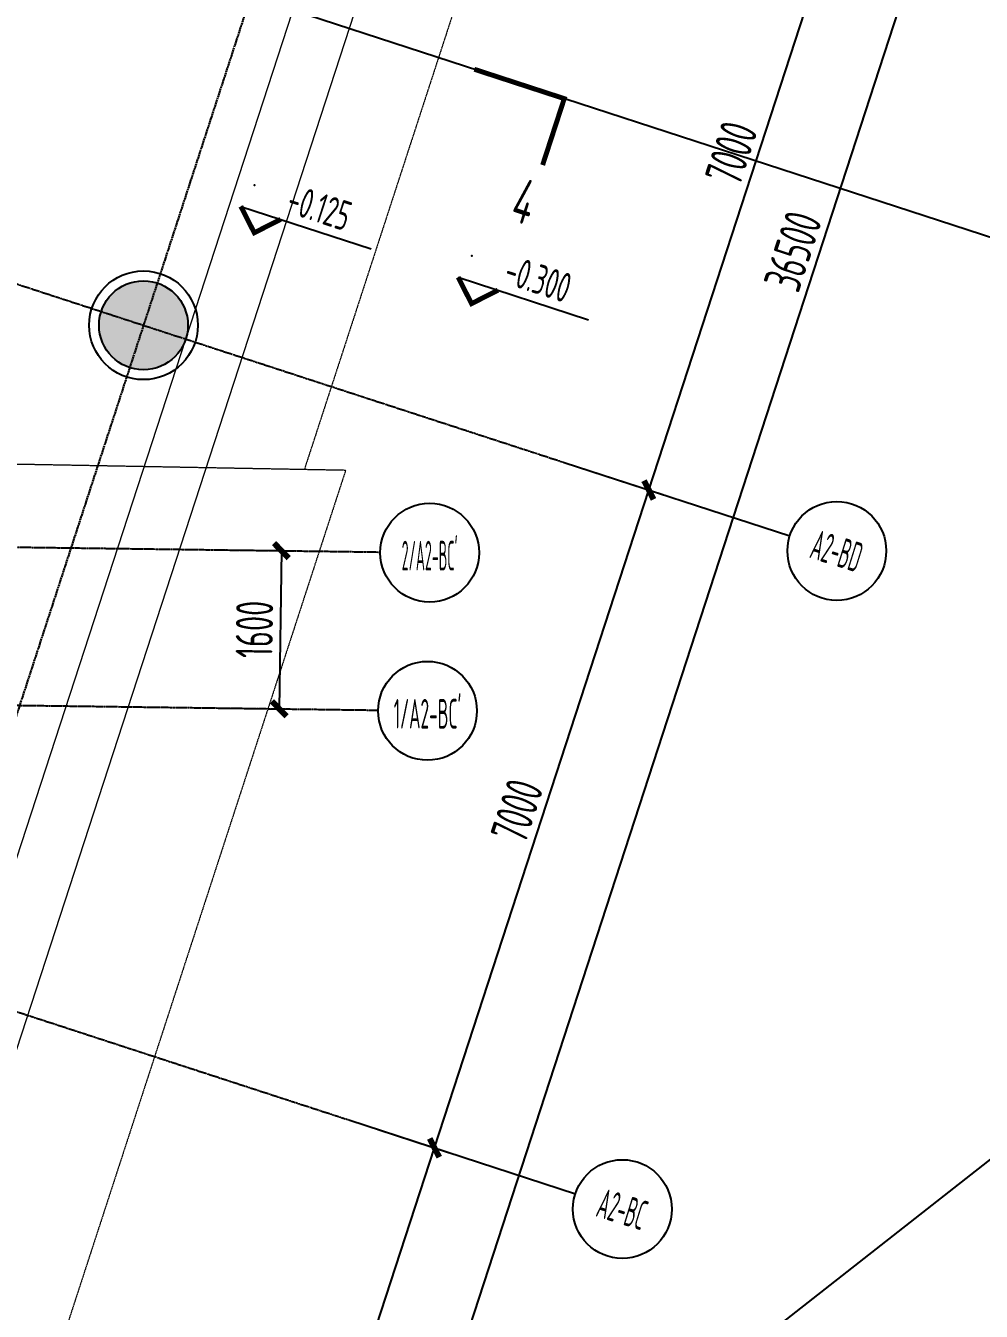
# Model space of a CAD drawing. Header units: millimetres. Extents: x 11639278 to 23698211, y -13072636 to -5537337.
# Drawn here: x 11869139 to 11878810, y -6356857 to -6343850 of the extents above; entities that cross this region are included whole.
import ezdxf
from ezdxf.enums import TextEntityAlignment as Align

# ---------------------------------------------------------------- set-up
doc = ezdxf.new("R2010")
doc.units = ezdxf.units.MM
doc.header["$LTSCALE"] = 10
for name, pattern in [('A2-RG-AXIS$0$CENTER', [2, 1.25, -0.25, 0.25, -0.25]), ('A2-RG-AXIS$0$DOTE', [2.4200000000000004, 2, -0.2, 0.02, -0.2]), ('A2-RI-F1$0$Overhead 1_16_', [2.5796875, 1.5875, -0.9921875])]:
    doc.linetypes.add(name, pattern=pattern)
for name, color, linetype in [('A2-RB-F1$0$$34$A-DIMS-100', 1, 'Continuous'), ('A2-RB-F1$0$A-DIMS-100', 1, 'Continuous'), ('A2-RG-AXIS$0$A-AXIS', 1, 'Continuous'), ('A2-RG-AXIS$0$A-DIMS-100', 1, 'Continuous'), ('A2-RG-AXIS$0$A-GRID', 1, 'A2-RG-AXIS$0$CENTER'), ('A2-RG-AXIS$0$A-SYMB', 4, 'Continuous'), ('A2-RI-F1$0$A-SYMB', 4, 'Continuous'), ('A2-RI-F1$0$A-SYMB-AREA', 4, 'Continuous'), ('A2-RI-F1$0$A-SYMB-NAME', 4, 'Continuous'), ('A2-RS-F1$0$A-HATH-GRAY', 8, 'Continuous'), ('A2-RS-F1$0$A-WALL-CONC', 6, 'Continuous')]:
    doc.layers.add(name, color=color, linetype=linetype)
doc.layers.add('A2-RI-F1$0$A-DETL-LLIN', color=3, linetype='Continuous', lineweight=5)
doc.layers.add('A2-RI-F1$0$A-FLOR-OVHD', color=8, linetype='A2-RI-F1$0$Overhead 1_16_', lineweight=5)
doc.styles.add('A2-RB-F1$0$$0$XD2008', font='hzs.shx', dxfattribs={"width": 0.7, "bigfont": 'hztxt.shx'})
doc.styles.add('A2-RB-F1$0$XD2008', font='hzs.shx', dxfattribs={"width": 0.7, "bigfont": 'hztxt.shx'})
doc.styles.add('A2-RG-AXIS$0$ECADI', font='hzs.shx', dxfattribs={"width": 0.7, "bigfont": 'hztxt.shx'})
doc.styles.add('A2-RG-AXIS$0$XD2008', font='hzs.shx', dxfattribs={"width": 0.7, "bigfont": 'hztxt.shx'})
doc.styles.add('A2-RI-F1$0$ECADI', font='hzs.shx', dxfattribs={"width": 0.7, "bigfont": 'hztxt.shx'})
doc.styles.add('A2-RI-F1$0$XD2008', font='hzs.shx', dxfattribs={"width": 0.7, "bigfont": 'hztxt.shx'})
doc.dimstyles.new('A2-RB-F1$0$$0$XD100$0', dxfattribs={"dimscale": 100, "dimtxt": 3.5, "dimasz": 1, "dimexe": 1, "dimexo": 2, "dimgap": 0.5, "dimtad": 1, "dimdec": 0, "dimdsep": 46, "dimtxsty": 'A2-RB-F1$0$$0$XD2008', "dimblk1": 'A2-RB-F1$0$$20$_ArchTick', "dimblk2": 'A2-RB-F1$0$$20$_ArchTick', "dimsah": 1, "dimcen": 2.5, "dimclrt": 4, "dimaunit": 1, "dimadec": 0, "dimazin": 0, "dimtfac": 1, "dimtdec": 0, "dimtix": 1, "dimtmove": 2, "dimatfit": 3, "dimfxl": 0, "dimtolj": 1, "dimtzin": 0, "dimarcsym": 0})
doc.dimstyles.new('A2-RB-F1$0$XD100', dxfattribs={"dimscale": 100, "dimtxt": 3.5, "dimasz": 1.5, "dimexe": 1, "dimexo": 2, "dimgap": 0.5, "dimtad": 1, "dimdec": 0, "dimdsep": 46, "dimtxsty": 'A2-RB-F1$0$XD2008', "dimcen": 2.5, "dimclrt": 4, "dimaunit": 1, "dimadec": 0, "dimazin": 0, "dimtfac": 1, "dimtdec": 0, "dimtix": 1, "dimtmove": 1, "dimatfit": 3, "dimfxl": 0, "dimtolj": 1, "dimtzin": 0, "dimarcsym": 0})
doc.dimstyles.new('A2-RG-AXIS$0$XD150', dxfattribs={"dimscale": 300, "dimtxt": 2.5, "dimasz": 1.5, "dimexe": 1, "dimexo": 2, "dimgap": 0.5, "dimtad": 1, "dimdec": 0, "dimdsep": 46, "dimtxsty": 'A2-RG-AXIS$0$XD2008', "dimcen": 2.5, "dimclrt": 4, "dimaunit": 1, "dimadec": 3, "dimazin": 0, "dimtfac": 1, "dimtdec": 0, "dimtmove": 2, "dimatfit": 3, "dimfxl": 0, "dimtolj": 1, "dimtzin": 0, "dimarcsym": 0})
doc.dimstyles.new('A2-RG-AXIS$0$XD150$0', dxfattribs={"dimscale": 150, "dimtxt": 2.5, "dimasz": 1, "dimexe": 1, "dimexo": 2, "dimgap": 0.5, "dimtad": 1, "dimdec": 0, "dimdsep": 46, "dimtxsty": 'A2-RG-AXIS$0$XD2008', "dimblk": 'A2-RG-AXIS$0$_ArchTick', "dimcen": 2.5, "dimclrt": 4, "dimaunit": 1, "dimadec": 0, "dimazin": 0, "dimtfac": 1, "dimtdec": 0, "dimtmove": 2, "dimatfit": 3, "dimfxl": 0, "dimtolj": 1, "dimtzin": 0, "dimarcsym": 0})

# ---------------------------------------------------------------- blocks, each defined once
blk = doc.blocks.new('A2-RS-F1')
at = {"layer": 'A2-RS-F1$0$A-HATH-GRAY', "ltscale": 3}
h = blk.add_hatch(color=256, dxfattribs=at)
h.paths.add_polyline_path([(11844906.56044131, -6323395.852905449), (11843860.74415023, -6323054.971699168), (11843581.84834276, -6323910.618104999), (11844627.6689347, -6324251.500808042)], flags=17)
h.paths.add_polyline_path([(11860882.5898023, -6343275.370514884), (11862023.51222221, -6343647.251429699), (11861713.61803408, -6344598.016532997), (11860572.69072614, -6344226.134024941)])
h.paths.add_polyline_path([(11865221.17885351, -6329964.444590925), (11866362.10127343, -6330336.325505741), (11866052.2070853, -6331287.090609038), (11864911.27977736, -6330915.208100983)])
h.paths.add_polyline_path([(11863051.86161758, -6336619.977228878), (11864192.7840375, -6336991.858143694), (11863882.88984937, -6337942.623246991), (11862741.96254143, -6337570.740738936)])
edge = h.paths.add_edge_path()
edge.add_arc((11859128.83743993, -6350592.16642234), 550, 0, 360)
edge = h.paths.add_edge_path()
edge.add_arc((11856959.37186344, -6357247.678415939), 449.9999999999999, 0, 360)
edge = h.paths.add_edge_path()
edge.add_arc((11853166.7036085, -6357589.156732996), 449.9999999999999, 0, 360)
edge = h.paths.add_edge_path()
edge.add_arc((11867805.91486336, -6323970.623460723), 449.9999999999999, 0, 360)
h.paths.add_polyline_path([(11846029.99933785, -6316399.528479998), (11847075.84511347, -6316740.419391603), (11846796.94051941, -6317596.107446883), (11845751.09034457, -6317255.215101362)])
h.paths.add_polyline_path([(11843860.72775313, -6323054.921841158), (11844906.57352876, -6323395.812752763), (11844627.6689347, -6324251.500808042), (11843581.81875985, -6323910.608462522)])
h.paths.add_polyline_path([(11855493.2232798, -6327056.795293259), (11855968.60851452, -6327211.743280065), (11855813.66053308, -6327687.128498312), (11855338.275293, -6327532.180527976)])
h.paths.add_polyline_path([(11855338.21658511, -6327532.233471887), (11855813.60104128, -6327687.183847262), (11855968.55141665, -6327211.799391082), (11855493.16696048, -6327056.849015715)])
h.paths.add_polyline_path([(11848985.40852566, -6347022.975376734), (11849460.79376037, -6347177.923363539), (11849305.84577894, -6347653.308581786), (11848830.46053885, -6347498.36061145)])
h.paths.add_polyline_path([(11848830.40183097, -6347498.413555361), (11849305.78628714, -6347653.363930736), (11849460.73666251, -6347177.979474556), (11848985.35220633, -6347023.029099189)])
h.paths.add_polyline_path([(11841691.45616842, -6329710.315202315), (11842737.30194404, -6330051.206113921), (11842458.39734998, -6330906.8941692), (11841412.54717514, -6330566.00182368)])
edge = h.paths.add_edge_path()
edge.add_arc((11835566.99318758, -6350274.793449772), 549.9999999999999, 0, 360)
h.paths.add_polyline_path([(11837073.9534731, -6343876.82250524), (11838119.79927668, -6344217.713331052), (11838398.70995235, -6343362.021309935), (11837352.86414876, -6343021.130484126)])
h.paths.add_polyline_path([(11839243.2587376, -6337221.44012183), (11840289.10454118, -6337562.33094764), (11840568.01521684, -6336706.638926526), (11839522.16941326, -6336365.748100712)])
h.paths.add_polyline_path([(11843581.83347457, -6323910.663720283), (11844627.67927816, -6324251.554546096), (11844906.58995382, -6323395.862524978), (11843860.74415023, -6323054.971699168)])
edge = h.paths.add_edge_path()
edge.add_arc((11839855.8415427, -6353250.403283347), 449.9999999999999, 0, 360)
edge = h.paths.add_edge_path()
edge.add_arc((11857822.77974516, -6320716.701391344), 449.9999999999999, 0, 360)
edge = h.paths.add_edge_path()
edge.add_arc((11856666.24705885, -6324264.857165155), 499.9999999999999, 0, 360)
h.paths.add_polyline_path([(11855338.28447194, -6327532.255599339), (11855813.66892812, -6327687.205974705), (11855968.61930349, -6327211.821518534), (11855493.23484731, -6327056.871143163)])
h.paths.add_polyline_path([(11848830.26628793, -6347498.36937545), (11849305.65074411, -6347653.319750817), (11849460.60111947, -6347177.935294642), (11848985.2166633, -6347022.98491927)])
edge = h.paths.add_edge_path()
edge.add_arc((11848133.05237684, -6350444.060172903), 499.9999999999999, 0, 360)
edge = h.paths.add_edge_path()
edge.add_arc((11846511.2155728, -6355419.854289883), 449.9999999999999, 0, 360)
edge = h.paths.add_edge_path()
edge.add_arc((11865992.17153436, -6360191.697866529), 449.9999999999999, 0, 360)
edge = h.paths.add_edge_path()
edge.add_arc((11868161.44334964, -6353536.304580524), 449.9999999999999, 0, 360)
edge = h.paths.add_edge_path()
edge.add_arc((11870330.71516493, -6346880.911294518), 449.9999999999999, 0, 360)
edge = h.paths.add_edge_path()
edge.add_arc((11872499.98698021, -6340225.518008512), 449.9999999999999, 0, 360)
edge = h.paths.add_edge_path()
edge.add_arc((11874669.2587955, -6333570.124722506), 449.9999999999999, 0, 360)
edge = h.paths.add_edge_path()
edge.add_arc((11876838.53061078, -6326914.7314365), 449.9999999999999, 0, 360)
at = {"layer": 'A2-RS-F1$0$A-WALL-CONC'}
blk.add_circle((11870330.71516493, -6346880.911294518), 449.9999999999999, dxfattribs=at)
blk = doc.blocks.new('A2-RI-F1$0$ECADI-TAG-HGHT（国标）')
at = {"color": 1}
blk.add_line((-2.121320343559546, 2.121320343559546), (11.76789873223262, 2.121320343559546), dxfattribs=at)
at = {"color": 1, "const_width": 0.5}
blk.add_lwpolyline([(-2.121320343559546, 2.121320343559546), (0, 0), (2.121320343559546, 2.121320343559546)], dxfattribs=at)
at = {"color": 1}
blk.add_point((-1.480769230769231, 4.6), dxfattribs=at)
at = {"style": 'A2-RI-F1$0$XD2008', "width": 0.7}
blk.add_attdef('FL', text='', height=3, dxfattribs=at).set_placement((-2.688785023899595, 2.967328765217609), align=Align.RIGHT)
for tag, p in [('F.F.L.', (2.283611041903605, 2.967328765217609)), ('T.O.S.', (2.283611041903605, -1.104423031572336))]:
    blk.add_attdef(tag, p, '', height=3, dxfattribs=at)
blk = doc.blocks.new('A2-RI-F1$0$5erhfh')
at = {"layer": 'A2-RI-F1$0$A-SYMB-AREA', "style": 'A2-RI-F1$0$ECADI', "width": 0.7}
blk.add_attdef('340M2', text='', height=2.5, dxfattribs=at).set_placement((0, 1.25), align=Align.MIDDLE_LEFT)
at = {"layer": 'A2-RI-F1$0$A-SYMB-NAME', "style": 'A2-RI-F1$0$ECADI', "width": 0.7}
blk.add_attdef('CHINESENAME', (-12.29193252821193, 3.0875), '', height=4.5, dxfattribs=at)
blk = doc.blocks.new('A2-RI-F1')
blk.add_circle((11870330.7179968, -6346880.800955776), 550)
at = {"layer": 'A2-RI-F1$0$A-DETL-LLIN'}
for p, q in [((11864898.49600731, -6366934.61637228), (11879262.36484851, -6322866.57918079)), ((11864513.97514536, -6366178.214556622), (11878505.9630335, -6323251.100040734))]:
    blk.add_line(p, q, dxfattribs=at)
at = {"layer": 'A2-RI-F1$0$A-FLOR-OVHD', "ltscale": 0.3}
blk.add_line((11864117.46062116, -6348193.970915363), (11871959.46383702, -6348337.897336116), dxfattribs=at)
blk.add_lwpolyline([(11832501.66685732, -6353064.161687121), (11845078.68183555, -6314477.484675723), (11879355.09688378, -6325647.469602646), (11871959.46383702, -6348337.897336116), (11872377.504388, -6348345.5697482), (11867157.72310665, -6364360.022661255), (11832494.41656819, -6353061.798514075)], dxfattribs=at)
at = {"layer": 'A2-RI-F1$0$A-SYMB', "const_width": 50}
blk.add_lwpolyline([(11873679.37576394, -6344290.997437525), (11874589.45817226, -6344587.632541312), (11874370.48129088, -6345259.457976087)], dxfattribs=at)
at = {"layer": 'Defpoints', "color": 3, "linetype": 'Continuous'}
blk.add_line((11881898.72289519, -6346969.962301154), (11828645.99658973, -6329612.667290281), dxfattribs=at)
at = {"layer": 'Defpoints', "color": 3}
blk.add_lwpolyline([(11879022.79025246, -6333211.357614069), (11905686, -6334314), (11869299.47946093, -6362847.244677535)], dxfattribs=at)
blk.add_blockref('A2-RS-F1', (0, 0))
ref = blk.add_blockref('A2-RI-F1$0$5erhfh', (11875096.80210404, -6346485.502351845), dxfattribs=dict(xscale=100.0000000002661, yscale=100.0000000002661, zscale=100.0000000002661, rotation=341.9467459264774))
ref.add_attrib('CHINESENAME', '4', (11874023.80528416, -6345811.024450177), dxfattribs={"layer": 'A2-RI-F1$0$A-SYMB-NAME', "height": 449.9999999999999, "rotation": 341.9467459342023, "style": 'A2-RI-F1$0$ECADI', "width": 0.7})
at = {"layer": 'A2-RI-F1$0$A-SYMB', "xscale": 99.99999999967899, "yscale": 99.99999999967899, "zscale": 99.99999999967899, "rotation": 341.9467459266484}
for p, values in [((11871452, -6345945), {'F.F.L.': '-0.125'}), ((11873651.09827469, -6346661.789916652), {'F.F.L.': '-0.300'})]:
    blk.add_blockref('A2-RI-F1$0$ECADI-TAG-HGHT（国标）', p, dxfattribs=at).add_auto_attribs(values)
blk = doc.blocks.new('A2-RG-AXIS$0$_ArchTick')
at = {"color": 0, "linetype": 'ByBlock', "const_width": 0.4}
blk.add_lwpolyline([(-0.5, -0.5), (0.5, 0.5)], dxfattribs=at)
blk = doc.blocks.new('*D807')
at = {"layer": 'A2-RG-AXIS$0$A-DIMS-100', "color": 0, "lineweight": -2, "transparency": 16777216}
for p, q in [((11872705.35174968, -6355017.225956218), (11873418.42961007, -6355249.647910954)), ((11871106.53729957, -6361858.572717436), (11873275.81403799, -6355203.163520008)), ((11870536.07501125, -6361672.635153647), (11871249.15287164, -6361905.057108382))]:
    blk.add_line(p, q, dxfattribs=at)
at = {"layer": 'Defpoints', "color": 0, "transparency": 16777216}
for p in [(11872420.12060552, -6354924.257174326), (11873275.81403799, -6355203.163520008), (11870250.8438671, -6361579.666371754)]:
    blk.add_point(p, dxfattribs=at)
at = {"layer": 'A2-RG-AXIS$0$A-DIMS-100', "color": 0, "lineweight": -2, "transparency": 16777216, "xscale": 150, "yscale": 150, "zscale": 150}
for p, rotation in [((11873275.81403799, -6355203.163520008), 71.94704055555546), ((11871106.53729957, -6361858.572717436), 251.9470405555555)]:
    blk.add_blockref('A2-RG-AXIS$0$_ArchTick', p, dxfattribs=dict(at, rotation=rotation))
at = {"layer": 'A2-RG-AXIS$0$A-DIMS-100', "color": 4, "transparency": 16777216, "insert": (11871941.59841765, -6358449.520434568), "char_height": 375, "attachment_point": 5, "rotation": 71.94704055555546, "style": 'A2-RG-AXIS$0$XD2008'}
blk.add_mtext('\\A1;7000', dxfattribs=at)
blk = doc.blocks.new('*D808')
at = {"layer": 'A2-RG-AXIS$0$A-DIMS-100', "color": 0, "lineweight": -2, "transparency": 16777216}
for p, q in [((11874589.38699963, -6348268.879640024), (11875587.6960257, -6348594.270384096)), ((11873275.80887374, -6355203.179355318), (11875445.08045365, -6348547.785993095)), ((11872705.34528909, -6355017.241368757), (11873418.42444579, -6355249.663746319))]:
    blk.add_line(p, q, dxfattribs=at)
at = {"layer": 'Defpoints', "color": 0, "transparency": 16777216}
for p in [(11874304.15585551, -6348175.910858022), (11875445.08045365, -6348547.785993095), (11872420.11414498, -6354924.272586754)]:
    blk.add_point(p, dxfattribs=at)
at = {"layer": 'A2-RG-AXIS$0$A-DIMS-100', "color": 0, "lineweight": -2, "transparency": 16777216, "xscale": 150, "yscale": 150, "zscale": 150}
for p, rotation in [((11875445.08045365, -6348547.785993095), 71.94704053343841), ((11873275.80887374, -6355203.179355318), 251.9470405334384)]:
    blk.add_blockref('A2-RG-AXIS$0$_ArchTick', p, dxfattribs=dict(at, rotation=rotation))
at = {"layer": 'A2-RG-AXIS$0$A-DIMS-100', "color": 4, "transparency": 16777216, "insert": (11874110.86741259, -6351794.134989956), "char_height": 375, "attachment_point": 5, "rotation": 71.94704053343841, "style": 'A2-RG-AXIS$0$XD2008'}
blk.add_mtext('\\A1;7000', dxfattribs=at)
blk = doc.blocks.new('*D809')
at = {"layer": 'A2-RG-AXIS$0$A-DIMS-100', "color": 0, "lineweight": -2, "transparency": 16777216}
for p, q in [((11876758.65858434, -6341613.486278865), (11877756.96765535, -6341938.877037583)), ((11875445.08050323, -6348547.786009259), (11877614.35208329, -6341892.392646583)), ((11874589.38699963, -6348268.879640024), (11875587.69607529, -6348594.27040026))]:
    blk.add_line(p, q, dxfattribs=at)
at = {"layer": 'Defpoints', "color": 0, "transparency": 16777216}
for p in [(11876473.42744023, -6341520.517496863), (11877614.35208329, -6341892.392646583), (11874304.15585551, -6348175.910858022)]:
    blk.add_point(p, dxfattribs=at)
at = {"layer": 'A2-RG-AXIS$0$A-DIMS-100', "color": 0, "lineweight": -2, "transparency": 16777216, "xscale": 150, "yscale": 150, "zscale": 150}
for p, rotation in [((11877614.35208329, -6341892.392646583), 71.94704053343841), ((11875445.08050323, -6348547.786009259), 251.9470405334384)]:
    blk.add_blockref('A2-RG-AXIS$0$_ArchTick', p, dxfattribs=dict(at, rotation=rotation))
at = {"layer": 'A2-RG-AXIS$0$A-DIMS-100', "color": 4, "transparency": 16777216, "insert": (11876280.13904216, -6345138.741643669), "char_height": 375, "attachment_point": 5, "rotation": 71.94704053343841, "style": 'A2-RG-AXIS$0$XD2008'}
blk.add_mtext('\\A1;7000', dxfattribs=at)
blk = doc.blocks.new('*D812')
at = {"layer": 'A2-RG-AXIS$0$A-DIMS-100', "color": 0, "lineweight": -2, "transparency": 16777216}
for p, q in [((11881382.47481131, -6328395.535308335), (11882951.24741189, -6328906.864034997)), ((11871497.38682192, -6363563.634785769), (11882808.63183982, -6328860.379644051)), ((11870071.2297934, -6363098.790450053), (11871640.00239399, -6363610.119176715))]:
    blk.add_line(p, q, dxfattribs=at)
at = {"layer": 'Defpoints', "color": 0, "transparency": 16777216}
for p in [(11881097.24366716, -6328302.566526443), (11882808.63183982, -6328860.379644051), (11869785.99864925, -6363005.821668161)]:
    blk.add_point(p, dxfattribs=at)
at = {"layer": 'A2-RG-AXIS$0$A-DIMS-100', "color": 0, "lineweight": -2, "transparency": 16777216, "xscale": 150, "yscale": 150, "zscale": 150}
for p, rotation in [((11882808.63183982, -6328860.379644051), 71.94704055555823), ((11871497.38682192, -6363563.634785769), 251.9470405555582)]:
    blk.add_blockref('A2-RG-AXIS$0$_ArchTick', p, dxfattribs=dict(at, rotation=rotation))
at = {"layer": 'A2-RG-AXIS$0$A-DIMS-100', "color": 4, "transparency": 16777216, "insert": (11876903.43207974, -6346130.659530753), "char_height": 375, "attachment_point": 5, "rotation": 71.94704055555823, "style": 'A2-RG-AXIS$0$XD2008'}
blk.add_mtext('\\A1;36500', dxfattribs=at)
blk = doc.blocks.new('*D820')
at = {"layer": 'A2-RG-AXIS$0$A-DIMS-100', "color": 0, "lineweight": -2, "ltscale": 3, "transparency": 16777216}
blk.add_arc((11859128.7327663, -6350592.05443198), 5746.740531579062, 341.9470404933478, 359.228553700333, dxfattribs=at)
at = {"layer": 'Defpoints', "color": 0, "ltscale": 3, "transparency": 16777216}
for p in [(11834459.42301469, -6342551.292638551), (11835566.99318758, -6350274.793449771), (11872705.48127219, -6350774.866594547), (11864743.72133208, -6351815.545397793), (11872420.11414498, -6354924.272586754)]:
    blk.add_point(p, dxfattribs=at)
at = {"layer": 'A2-RG-AXIS$0$A-DIMS-100', "color": 0, "lineweight": -2, "ltscale": 3, "transparency": 16777216, "xscale": 150, "yscale": 150, "zscale": 150}
for p, rotation in [((11864874.95240171, -6350669.427805854), 89.22855370033292), ((11864592.5640209, -6352372.945994822), 251.9470404933478)]:
    blk.add_blockref('A2-RG-AXIS$0$_ArchTick', p, dxfattribs=dict(at, rotation=rotation))
at = {"layer": 'A2-RG-AXIS$0$A-DIMS-100', "color": 4, "ltscale": 3, "transparency": 16777216, "insert": (11865468.54927567, -6351642.991563324), "char_height": 375, "attachment_point": 5, "rotation": 80.58779709683913, "style": 'A2-RG-AXIS$0$XD2008'}
blk.add_mtext('\\A1;17°16\'53"', dxfattribs=at)
blk = doc.blocks.new('A2-RG-AXIS$0$ECADI-TAG-GRID')
at = {"color": 13}
blk.add_circle((0, 0), 5, dxfattribs=at)
at = {"style": 'A2-RG-AXIS$0$ECADI', "width": 0.7}
blk.add_attdef('GRID', text='', height=5, dxfattribs=at).set_placement((0, 0), align=Align.MIDDLE)
blk = doc.blocks.new('*D791')
at = {"layer": 'A2-RG-AXIS$0$A-AXIS', "color": 0, "lineweight": -2, "ltscale": 3, "transparency": 16777216}
for p, q in [((11871124.75589846, -6349153.503604544), (11871876.68219595, -6349163.628361033)), ((11871726.69579226, -6349161.608780365), (11871705.15359847, -6350761.463753141)), ((11871103.21370467, -6350753.358577319), (11871855.14000216, -6350763.483333808))]:
    blk.add_line(p, q, dxfattribs=at)
at = {"layer": 'Defpoints', "color": 0, "ltscale": 3, "transparency": 16777216}
for p in [(11870824.78309107, -6349149.464443209), (11870803.24089728, -6350749.319415984), (11871705.15359847, -6350761.463753141)]:
    blk.add_point(p, dxfattribs=at)
at = {"layer": 'A2-RG-AXIS$0$A-AXIS', "color": 0, "lineweight": -2, "ltscale": 3, "transparency": 16777216, "xscale": 150, "yscale": 150, "zscale": 150}
for p, rotation in [((11871726.69579226, -6349161.608780365), 89.22855370033429), ((11871705.15359847, -6350761.463753141), 269.2285537003343)]:
    blk.add_blockref('A2-RG-AXIS$0$_ArchTick', p, dxfattribs=dict(at, rotation=rotation))
at = {"layer": 'A2-RG-AXIS$0$A-AXIS', "color": 4, "ltscale": 3, "transparency": 16777216, "insert": (11871453.44848889, -6349958.002000585), "char_height": 375, "attachment_point": 5, "rotation": 89.22855370033427, "style": 'A2-RG-AXIS$0$XD2008'}
blk.add_mtext('\\A1;1600', dxfattribs=at)
blk = doc.blocks.new('A2-RB-F1$0$_ArchTick')
at = {"color": 0, "linetype": 'ByBlock', "const_width": 0.4}
blk.add_lwpolyline([(-0.5, -0.5), (0.5, 0.5)], dxfattribs=at)
blk = doc.blocks.new('*D1015')
at = {"layer": 'A2-RB-F1$0$A-DIMS-100', "color": 0, "lineweight": -2, "transparency": 16777216}
blk.add_arc((11860855.02551184, -6343792.275704503), 1254.913841633467, 161.9470404933457, 236.9465488193384, dxfattribs=at)
at = {"layer": 'Defpoints', "color": 0, "transparency": 16777216}
for p in [(11836628.69459941, -6335895.899277392), (11859609.32434459, -6343944.056308846), (11860572.69393291, -6344226.141558873), (11858360.04763224, -6347626.369338321), (11874589.38572969, -6348268.879225595)]:
    blk.add_point(p, dxfattribs=at)
at = {"layer": 'A2-RB-F1$0$A-DIMS-100', "color": 0, "lineweight": -2, "transparency": 16777216, "xscale": 100, "yscale": 100, "zscale": 100}
for p, rotation in [((11859661.89047606, -6343403.382999084), 71.94704049334571), ((11860170.56890733, -6344844.096937638), 326.9465488193384)]:
    blk.add_blockref('A2-RB-F1$0$_ArchTick', p, dxfattribs=dict(at, rotation=rotation))
at = {"layer": 'A2-RB-F1$0$A-DIMS-100', "color": 4, "transparency": 16777216, "insert": (11859883.86716266, -6344135.166331405), "char_height": 350, "attachment_point": 5, "rotation": 289.4467946563524, "style": 'A2-RB-F1$0$XD2008'}
blk.add_mtext('\\A1;75°', dxfattribs=at)
blk = doc.blocks.new('A2-RB-F1$0$$20$_ArchTick')
at = {"color": 0, "linetype": 'ByBlock', "const_width": 0.4}
blk.add_lwpolyline([(-0.5, -0.5), (0.5, 0.5)], dxfattribs=at)
blk = doc.blocks.new('*D1032')
at = {"layer": 'A2-RB-F1$0$$34$A-DIMS-100', "color": 0, "lineweight": -2, "transparency": 16777216}
blk.add_arc((11854768.98449146, -6348925.333065095), 1365.023707721588, 179.2456601740352, 221.9641854094716, dxfattribs=at)
at = {"layer": 'Defpoints', "color": 0, "transparency": 16777216}
for p in [(11835594.42904163, -6348672.871771784), (11854768.98449146, -6348925.333065096), (11872151.38082709, -6349154.197941322), (11853441.59405493, -6349243.647927565), (11853067.40812627, -6350455.51445294)]:
    blk.add_point(p, dxfattribs=at)
at = {"layer": 'A2-RB-F1$0$$34$A-DIMS-100', "color": 0, "lineweight": -2, "transparency": 16777216, "xscale": 100, "yscale": 100, "zscale": 100}
for p, rotation in [((11853404.07908591, -6348907.362073025), 89.24566017403515), ((11853754.00344728, -6349838.077937782), 311.9641854094716)]:
    blk.add_blockref('A2-RB-F1$0$$20$_ArchTick', p, dxfattribs=dict(at, rotation=rotation))
at = {"layer": 'A2-RB-F1$0$$34$A-DIMS-100', "color": 4, "transparency": 16777216, "insert": (11853733.08987232, -6349314.801835082), "char_height": 350, "attachment_point": 5, "rotation": 290.60492279177504, "style": 'A2-RB-F1$0$$0$XD2008'}
blk.add_mtext('\\A1;42°43\'7"', dxfattribs=at)
blk = doc.blocks.new('*D1041')
at = {"layer": 'A2-RB-F1$0$$34$A-DIMS-100', "color": 0, "lineweight": -2, "transparency": 16777216}
blk.add_arc((11844997.54805686, -6350401.76305321), 5190.994413285874, 359.2283753461023, 8.909729152372986, dxfattribs=at)
at = {"layer": 'Defpoints', "color": 0, "transparency": 16777216}
for p in [(11852442.14766818, -6349234.674695358), (11847063.5876774, -6350077.870444622), (11835567.00715614, -6350274.750594575), (11850183.77611577, -6350179.363593331), (11872705.48030027, -6350774.939166327)]:
    blk.add_point(p, dxfattribs=at)
at = {"layer": 'A2-RB-F1$0$$34$A-DIMS-100', "color": 0, "lineweight": -2, "transparency": 16777216, "xscale": 100, "yscale": 100, "zscale": 100}
for p, rotation in [((11850125.90575556, -6349597.79146608), 98.90972915237298), ((11850188.07173034, -6350471.670090389), 269.2283753461023)]:
    blk.add_blockref('A2-RB-F1$0$$20$_ArchTick', p, dxfattribs=dict(at, rotation=rotation))
at = {"layer": 'A2-RB-F1$0$$34$A-DIMS-100', "color": 4, "transparency": 16777216, "insert": (11850433.13944362, -6350015.085970575), "char_height": 350, "attachment_point": 5, "rotation": 274.06905224923236, "style": 'A2-RB-F1$0$$0$XD2008'}
blk.add_mtext('\\A1;9°40\'53"', dxfattribs=at)
blk = doc.blocks.new('*D1042')
at = {"layer": 'A2-RB-F1$0$$34$A-DIMS-100', "color": 0, "lineweight": -2, "transparency": 16777216}
blk.add_arc((11853104.41539075, -6350510.948004819), 952.8556728237131, 131.9470300613945, 179.2283753461029, dxfattribs=at)
at = {"layer": 'Defpoints', "color": 0, "transparency": 16777216}
for p in [(11852303.77517964, -6349620.092078075), (11835567.00715613, -6350274.750594575), (11852190.95020136, -6350239.810989643), (11853021.0597707, -6350418.199917577), (11872705.48030027, -6350774.939166326)]:
    blk.add_point(p, dxfattribs=at)
at = {"layer": 'A2-RB-F1$0$$34$A-DIMS-100', "color": 0, "lineweight": -2, "transparency": 16777216, "xscale": 100, "yscale": 100, "zscale": 100}
for p, rotation in [((11852467.48541635, -6349802.249097698), 41.94703006139448), ((11852151.64612663, -6350498.115912998), 269.2283753461029)]:
    blk.add_blockref('A2-RB-F1$0$$20$_ArchTick', p, dxfattribs=dict(at, rotation=rotation))
at = {"layer": 'A2-RB-F1$0$$34$A-DIMS-100', "color": 4, "transparency": 16777216, "insert": (11852001.51276684, -6349812.999999998), "char_height": 350, "attachment_point": 5, "rotation": 57.67321313994319, "style": 'A2-RB-F1$0$$0$XD2008'}
blk.add_mtext('\\A1;47°16\'53"', dxfattribs=at)
blk = doc.blocks.new('A2-RG-AXIS')
at = {"layer": 'A2-RG-AXIS$0$A-AXIS'}
for p, q in [((11874589.38630819, -6348268.879414152), (11876871.23614808, -6349012.629983305)), ((11872420.1144929, -6354924.272700157), (11874701.96457059, -6355668.02334682))]:
    blk.add_line(p, q, dxfattribs=at)
at = {"layer": 'A2-RG-AXIS$0$A-GRID', "linetype": 'A2-RG-AXIS$0$DOTE'}
for p, q in [((11878378.07715797, -6322191.250791802), (11865217.4337792, -6362568.513488524)), ((11836628.69459941, -6335895.899277392), (11874589.38572969, -6348268.879225596)), ((11834459.4230147, -6342551.292638551), (11872420.11414498, -6354924.272586755)), ((11835588.55433006, -6348674.895688873), (11872727.02249406, -6349175.084193552)), ((11835567.00715613, -6350274.750594574), (11872705.48030027, -6350774.939166326))]:
    blk.add_line(p, q, dxfattribs=at)
at = {"layer": 'A2-RG-AXIS$0$A-SYMB'}
ref = blk.add_blockref('A2-RG-AXIS$0$ECADI-TAG-GRID', (11877347.82702818, -6349163.879012203), dxfattribs=dict(at, xscale=100.0000000000341, yscale=100.0000000000341, zscale=100.0000000000341, rotation=342.7200000000827))
ref.add_attrib('GRID', 'A2-BD', dxfattribs={"layer": '0', "extrusion": (0, 0, -1), "height": 300, "rotation": 17.27999999377483, "style": 'A2-RG-AXIS$0$ECADI', "text_generation_flag": 2, "width": 0.5}).set_placement((-11877347.82702818, -6349163.879012203), align=Align.MIDDLE)
ref = blk.add_blockref('A2-RG-AXIS$0$ECADI-TAG-GRID', (11873226.97814497, -6349181.743557341), dxfattribs=dict(at, xscale=100, yscale=100, zscale=100))
ref.add_attrib('GRID', "2/A2-BC'", dxfattribs={"layer": '0', "extrusion": (0, 0, -1), "height": 300, "style": 'A2-RG-AXIS$0$ECADI', "text_generation_flag": 2, "width": 0.4}).set_placement((-11873226.97814497, -6349181.743557341), align=Align.MIDDLE)
ref = blk.add_blockref('A2-RG-AXIS$0$ECADI-TAG-GRID', (11873205.43595118, -6350781.598530109), dxfattribs=dict(at, xscale=100, yscale=100, zscale=100))
ref.add_attrib('GRID', "1/A2-BC'", dxfattribs={"layer": '0', "extrusion": (0, 0, -1), "height": 300, "style": 'A2-RG-AXIS$0$ECADI', "text_generation_flag": 2, "width": 0.5}).set_placement((-11873205.43595118, -6350781.598530109), align=Align.MIDDLE)
ref = blk.add_blockref('A2-RG-AXIS$0$ECADI-TAG-GRID', (11875177.34980531, -6355822.971333626), dxfattribs=dict(at, xscale=100.0000000000341, yscale=100.0000000000341, zscale=100.0000000000341, rotation=342.7200000000827))
ref.add_attrib('GRID', 'A2-BC', dxfattribs={"layer": '0', "extrusion": (0, 0, -1), "height": 300, "rotation": 17.27999999377483, "style": 'A2-RG-AXIS$0$ECADI', "text_generation_flag": 2, "width": 0.5}).set_placement((-11875177.34980531, -6355822.971333626), align=Align.MIDDLE)
at = {"layer": 'A2-RG-AXIS$0$A-AXIS', "ltscale": 3}
dim = blk.add_aligned_dim(p1=(11870824.78309106, -6349149.464443208), p2=(11870803.24089727, -6350749.319415982), distance=901.994459801266, dimstyle='A2-RG-AXIS$0$XD150$0', dxfattribs=at)
dim.commit()
dim.dimension.update_dxf_attribs({"geometry": '*D791', "text_midpoint": (11871453.44848889, -6349958.002000585)})
at = {"layer": 'A2-RG-AXIS$0$A-DIMS-100'}
for p1, p2, distance, picture, middle in [((11869785.99864925, -6363005.821668161), (11881097.24366716, -6328302.566526443), -1800.001375470765, '*D812', (11876903.43207974, -6346130.659530753)), ((11870250.8438671, -6361579.666371753), (11872420.12060552, -6354924.257174326), -900.0000000179184, '*D807', (11871941.59841765, -6358449.520434568))]:
    dim = blk.add_aligned_dim(p1=p1, p2=p2, distance=distance, dimstyle='A2-RG-AXIS$0$XD150$0', dxfattribs=at)
    dim.commit()
    dim.dimension.update_dxf_attribs({"geometry": picture, "text_midpoint": middle})
for base, p1, p2, picture, middle in [((11877614.35208329, -6341892.392646583), (11874304.15585552, -6348175.910858022), (11876473.42744023, -6341520.517496863), '*D809', (11876280.13904216, -6345138.741643669)), ((11875445.08045365, -6348547.785993095), (11872420.11414498, -6354924.272586755), (11874304.15585552, -6348175.910858022), '*D808', (11874110.86741259, -6351794.134989956))]:
    dim = blk.add_linear_dim(base=base, p1=p1, p2=p2, angle=251.9470405334384, dimstyle='A2-RG-AXIS$0$XD150$0', dxfattribs=at)
    dim.commit()
    dim.dimension.update_dxf_attribs({"geometry": picture, "text_midpoint": middle})
at = {"layer": 'A2-RG-AXIS$0$A-DIMS-100', "ltscale": 3}
dim = blk.add_angular_dim_2l(base=(11864743.72133208, -6351815.545397793), line1=((11834459.4230147, -6342551.292638551), (11872420.11414498, -6354924.272586755)), line2=((11835566.99318758, -6350274.793449773), (11872705.48127219, -6350774.866594549)), dimstyle='A2-RG-AXIS$0$XD150', override={"dimscale": 150, "dimasz": 1, "dimblk": 'A2-RG-AXIS$0$_ArchTick', "dimadec": 4}, dxfattribs=at)
dim.commit()
dim.dimension.update_dxf_attribs({"geometry": '*D820', "text_midpoint": (11865468.54927567, -6351642.991563325)})
blk = doc.blocks.new('A2-RB-F1')
at = {"layer": 'A2-RB-F1$0$$34$A-DIMS-100'}
for base, line1, line2, picture, middle in [((11853441.59405493, -6349243.647927565), ((11872151.38082709, -6349154.197941321), (11835594.42904163, -6348672.871771784)), ((11853067.40812627, -6350455.51445294), (11854768.98449145, -6348925.333065094)), '*D1032', (11853733.08987232, -6349314.801835082)), ((11850183.77611577, -6350179.363593331), ((11847063.5876774, -6350077.870444621), (11852442.14766817, -6349234.674695357)), ((11835567.00715613, -6350274.750594574), (11872705.48030027, -6350774.939166326)), '*D1041', (11850433.13944362, -6350015.085970576))]:
    dim = blk.add_angular_dim_2l(base=base, line1=line1, line2=line2, dimstyle='A2-RB-F1$0$$0$XD100$0', override={"dimadec": 4}, dxfattribs=at)
    dim.commit()
    dim.dimension.update_dxf_attribs({"geometry": picture, "text_midpoint": middle})
dim = blk.add_angular_dim_2l(base=(11852190.95020136, -6350239.810989643), line1=((11835567.00715613, -6350274.750594574), (11872705.48030027, -6350774.939166326)), line2=((11852303.77517964, -6349620.092078076), (11853021.0597707, -6350418.199917577)), dimstyle='A2-RB-F1$0$$0$XD100$0', override={"dimadec": 4}, dxfattribs=at)
dim.commit()
dim.dimension.update_dxf_attribs({"geometry": '*D1042', "text_midpoint": (11852001.51276684, -6349813), "dimtype": 130})
at = {"layer": 'A2-RB-F1$0$A-DIMS-100'}
dim = blk.add_angular_dim_2l(base=(11859609.32434459, -6343944.056308846), line1=((11860572.69393292, -6344226.141558874), (11858360.04763224, -6347626.369338321)), line2=((11836628.69459941, -6335895.899277392), (11874589.38572969, -6348268.879225596)), dimstyle='A2-RB-F1$0$XD100', override={"dimasz": 1, "dimblk1": 'A2-RB-F1$0$_ArchTick', "dimblk2": 'A2-RB-F1$0$_ArchTick', "dimsah": 1}, dxfattribs=at)
dim.commit()
dim.dimension.update_dxf_attribs({"geometry": '*D1015', "text_midpoint": (11859883.86716266, -6344135.166331403)})

msp = doc.modelspace()

# ---------------------------------------------------------------- block references
for name in ['A2-RI-F1', 'A2-RB-F1', 'A2-RG-AXIS']:
    msp.add_blockref(name, (0, 0))

doc.saveas('drawing.dxf')
